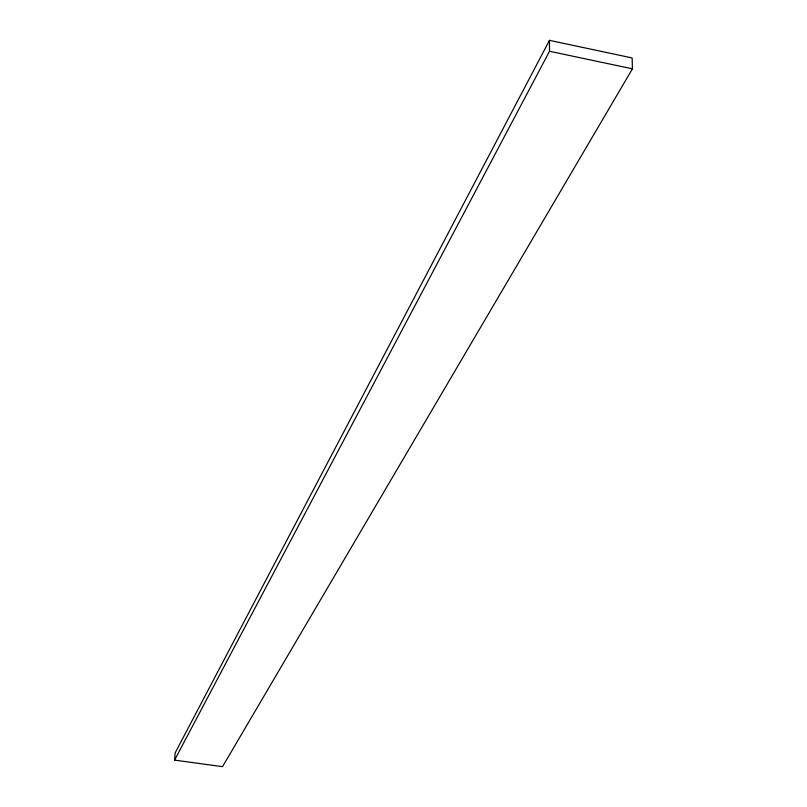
<?xml version="1.0" encoding="UTF-8"?>
<svg xmlns="http://www.w3.org/2000/svg" width="807" height="807" viewBox="0 0 807 807"><rect width="100%" height="100%" fill="white"/><g stroke="black" fill="none" stroke-linecap="round" stroke-linejoin="round"><path stroke-width="1.21" d="M174.564 760.123L175.19 752.81L549.456 40.35L632.113 57.943L632.436 68.827L222.53 766.65L174.564 760.123L549.517 51.265L549.456 40.35M549.517 51.265L632.436 68.827"/></g></svg>
